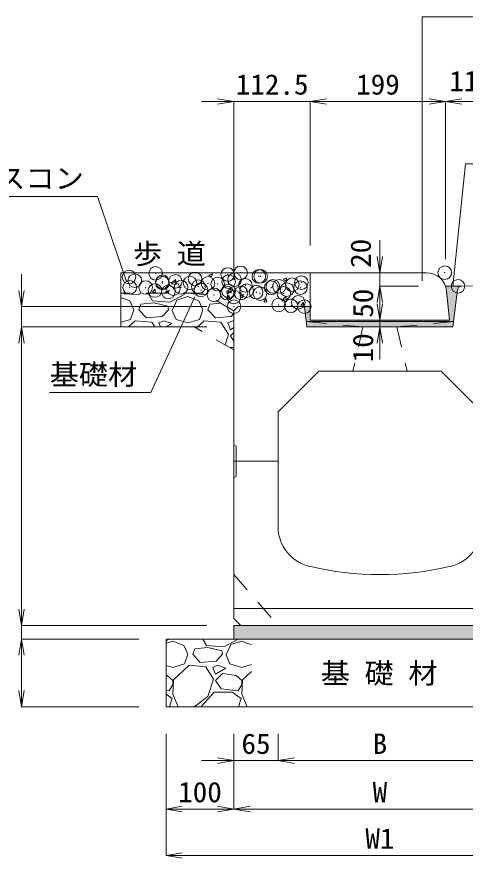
# Model space of a CAD drawing. Units: millimetres at full size. Extents: x 164402 to 209100, y 872507 to 885397.
# Drawn here: x 182693 to 183353, y 875664 to 876905 of the extents above; entities that cross this region are included whole.
import ezdxf
from ezdxf.enums import TextEntityAlignment as Align

# ---------------------------------------------------------------- set-up
doc = ezdxf.new("R2010")
doc.units = ezdxf.units.MM
doc.header["$LTSCALE"] = 40
doc.header["$PDMODE"] = 32
doc.header["$PDSIZE"] = 20
doc.linetypes.add('USER1', pattern=[1.35, 0.75, -0.6])
for name, color, linetype, lineweight in [('0_2', 7, 'Continuous', 13), ('ハッチング', 7, 'Continuous', 5), ('作業エリア', 11, 'Continuous', 13), ('寸法線', 7, 'Continuous', 13), ('排水孔', 7, 'USER1', 9), ('本体', 2, 'Continuous', 13), ('補助線', 8, 'Continuous', 13), ('ﾊｯﾁﾝｸﾞ', 7, 'Continuous', 5)]:
    doc.layers.add(name, color=color, linetype=linetype, lineweight=lineweight)
doc.layers.add('文字', color=7, linetype='Continuous')
doc.styles.add('ＭＳ 明朝', font='')
doc.styles.get('ＭＳ 明朝').set_extended_font_data('MS Mincho')

# ---------------------------------------------------------------- blocks, each defined once
blk = doc.blocks.new('open_arrow')
at = {"color": 0, "linetype": 'Continuous', "lineweight": -2}
blk.add_lwpolyline([(7.5, 1.25), (0, 0), (7.5, -1.25)], dxfattribs=at)
blk = doc.blocks.new('filled_arrow')
at = {"color": 0, "linetype": 'Continuous', "lineweight": -2}
blk.add_solid([(7.5, 1.25), (0, 0), (7.5, -1.25)], dxfattribs=at)

msp = doc.modelspace()

# ---------------------------------------------------------------- hatches: boundary and pattern name
at = {"layer": 'ハッチング'}
for points in [[(183117.1, 876472.03), (183120.19, 876447.29), (183335.19, 876447.29), (183342.05, 876502.13, -0.37254), (183347.88, 876507.39), (183342.69, 876507.29), (183324.33, 876507.29, -0.06009), (183325.89, 876500.27), (183330.19, 876457.29), (183125.19, 876457.29), (183125.19, 876477.29), (183116.44, 876477.29)], [(183012.69, 876007.29), (183012.69, 875987.29), (183442.69, 875987.29), (183442.69, 876007.29)]]:
    msp.add_hatch(color=8, dxfattribs=at).paths.add_polyline_path(points)

# ---------------------------------------------------------------- linework, layer by layer
at = {"layer": '0_2', "lineweight": 20}
for p, q in [((182846.09, 876527.29), (183125.19, 876527.29)), ((182912.69, 875987.29), (183542.69, 875987.29)), ((182912.69, 875987.29), (182912.69, 875887.29)), ((182912.69, 875887.29), (183542.69, 875887.29))]:
    msp.add_line(p, q, dxfattribs=at)
at = {"layer": '0_2', "linetype": 'USER1', "lineweight": 5}
for p, q in [((182967.66, 876497.29), (182846.09, 876497.29)), ((183012.69, 876471.29), (182967.66, 876497.29)), ((182954.26, 876447.29), (182846.09, 876447.29)), ((183012.69, 876413.55), (182954.26, 876447.29))]:
    msp.add_line(p, q, dxfattribs=at)
at = {"layer": '0_2'}
for p, q in [((183342.69, 876507.29), (183324.33, 876507.29)), ((183347.88, 876507.39), (183342.69, 876507.29)), ((183116.44, 876477.29), (183125.19, 876477.29))]:
    msp.add_line(p, q, dxfattribs=at)
msp.add_lwpolyline([(183012.69, 875987.29), (183442.69, 875987.29), (183442.69, 876007.29), (183012.69, 876007.29)], close=True, dxfattribs=at)
at = {"layer": '作業エリア'}
for p in [(183323.19, 876527.29), (183342.69, 876507.29), (183012.69, 876477.29), (183116.44, 876477.29)]:
    msp.add_point(p, dxfattribs=at)
at = {"layer": '寸法線'}
for p, q in [((182964.69, 876779.86), (183173.19, 876779.86)), ((183012.69, 876517.29), (183012.69, 876779.86)), ((183125.19, 876779.86), (183324.33, 876779.86)), ((183125.19, 876567.29), (183125.19, 876779.86)), ((183125.19, 876567.29), (183125.19, 876779.86)), ((183324.33, 876779.86), (183442.69, 876779.86)), ((183324.33, 876547.29), (183324.33, 876779.86)), ((183324.33, 876547.29), (183324.33, 876779.86)), ((183227.69, 876459.29), (183227.69, 876575.29)), ((182699.76, 876399.29), (182699.76, 876525.29)), ((183165.19, 876527.29), (183227.69, 876527.29)), ((183227.69, 876507.29), (183227.69, 876457.29)), ((183284.33, 876507.29), (183227.69, 876507.29)), ((183284.33, 876507.29), (183227.69, 876507.29)), ((183227.69, 876505.29), (183227.69, 876399.29)), ((182972.69, 876477.29), (182699.76, 876477.29)), ((182699.76, 876447.29), (182699.76, 876007.29)), ((182972.69, 876447.29), (182699.76, 876447.29)), ((182972.69, 876447.29), (182699.76, 876447.29)), ((183290.19, 876457.29), (183227.69, 876457.29)), ((183290.19, 876457.29), (183227.69, 876457.29)), ((183295.19, 876447.29), (183227.69, 876447.29)), ((182699.76, 876055.29), (182699.76, 875939.29)), ((182972.69, 876007.29), (182699.76, 876007.29)), ((182972.69, 876007.29), (182699.76, 876007.29)), ((182872.69, 875987.29), (182699.76, 875987.29)), ((182699.76, 875987.29), (182699.76, 875887.29)), ((182872.69, 875987.29), (182699.76, 875987.29)), ((182872.69, 875887.29), (182699.76, 875887.29)), ((182912.69, 875847.29), (182912.69, 875668.21)), ((182912.69, 875847.29), (182912.69, 875736.64)), ((183012.69, 875847.29), (183012.69, 875807.96)), ((183012.69, 875847.29), (183012.69, 875736.65)), ((183012.69, 875847.29), (183012.69, 875736.64)), ((183077.69, 875847.29), (183077.69, 875807.96)), ((183077.69, 875847.29), (183077.69, 875807.96)), ((183125.69, 875807.96), (182964.69, 875807.96)), ((183077.69, 875807.96), (183377.69, 875807.96)), ((183329.69, 875807.96), (183490.69, 875807.96)), ((183012.69, 875736.64), (182912.69, 875736.64)), ((183012.69, 875736.65), (183442.69, 875736.65)), ((182912.69, 875668.21), (183542.69, 875668.21))]:
    msp.add_line(p, q, dxfattribs=at)
at = {"layer": '寸法線', "lineweight": 9}
msp.add_lwpolyline([(183290.08, 876515.56), (183290.08, 876904.51), (183976.93, 876904.51)], dxfattribs=at)
at = {"layer": '寸法線'}
for points in [[(183335.19, 876507.29), (183353.84, 876687.89), (183545.44, 876687.89)], [(182854.47, 876514.19), (182811.68, 876639.65), (182533, 876639.65)], [(182955.21, 876491.81), (182890.33, 876350.72), (182741.07, 876350.72)]]:
    msp.add_lwpolyline(points, dxfattribs=at)
at = {"layer": '排水孔'}
for p, q in [((183202.69, 876447.29), (183119.19, 876455.29)), ((183202.69, 876447.29), (183187.69, 876382.29)), ((183252.69, 876447.29), (183336.19, 876455.29)), ((183252.69, 876447.29), (183267.69, 876382.29))]:
    msp.add_line(p, q, dxfattribs=at)
at = {"layer": '本体', "lineweight": 20}
for p, q in [((183296.04, 876527.29), (183125.19, 876527.29)), ((183125.19, 876527.29), (183125.19, 876457.29)), ((183325.89, 876500.27), (183330.19, 876457.29)), ((183330.19, 876457.29), (183125.19, 876457.29))]:
    msp.add_line(p, q, dxfattribs=at)
at = {"layer": '本体'}
for p, q in [((183396.19, 876508.36), (183347.88, 876507.39)), ((183335.19, 876447.29), (183342.05, 876502.13)), ((183018.69, 876477.29), (183012.69, 876471.29)), ((183012.69, 876471.29), (183012.69, 876017.29)), ((183018.69, 876477.29), (183116.44, 876477.29)), ((183120.19, 876447.29), (183116.44, 876477.29)), ((183120.19, 876447.29), (183335.19, 876447.29)), ((183077.69, 876322.29), (183137.69, 876382.29)), ((183137.69, 876382.29), (183317.69, 876382.29)), ((183317.69, 876382.29), (183377.69, 876322.29)), ((183077.69, 876322.29), (183077.69, 876152.81)), ((183012.69, 876017.29), (183022.69, 876007.29)), ((183022.69, 876007.29), (183432.69, 876007.29))]:
    msp.add_line(p, q, dxfattribs=at)
at = {"layer": '本体', "lineweight": 9}
for p, q in [((183119.19, 876455.29), (183336.19, 876455.29)), ((183012.69, 876273.79), (183015.89, 876271.79)), ((183015.89, 876271.79), (183015.89, 876226.79)), ((183015.89, 876226.79), (183012.69, 876224.79)), ((183012.69, 876032.29), (183442.69, 876032.29))]:
    msp.add_line(p, q, dxfattribs=at)
at = {"layer": '本体', "linetype": 'USER1', "lineweight": 9}
msp.add_line((183012.69, 876082.29), (183077.69, 876007.29), dxfattribs=at)
at = {"layer": '本体', "lineweight": 20}
msp.add_arc((183296.04, 876497.29), 30, 5.71079, 90, dxfattribs=at)
at = {"layer": '本体'}
for centre, radius, start, end in [((183348, 876501.39), 6, 91.14576, 172.87498), ((183137.69, 876152.81), 60, 180, 256.65764), ((183317.69, 876152.81), 60, 283.34236, 0), ((183227.69, 876532.29), 450, 256.65764, 283.34236)]:
    msp.add_arc(centre, radius, start, end, dxfattribs=at)
at = {"layer": '補助線'}
for p, q in [((182846.09, 876527.29), (182846.09, 876447.29)), ((183077.69, 876249.29), (183012.69, 876249.29))]:
    msp.add_line(p, q, dxfattribs=at)
at = {"layer": 'ﾊｯﾁﾝｸﾞ'}
for p, q in [((182846.1, 876522.58), (182846.09, 876522.67)), ((182846.09, 876522.61), (182846.1, 876522.61)), ((182870.08, 876527.29), (182870.24, 876527.18)), ((182870.24, 876527.18), (182870.27, 876527.29)), ((182975.96, 876523.65), (182981.3, 876525.7)), ((182975.96, 876523.63), (182979.75, 876521.08)), ((182979.75, 876521.08), (182981.29, 876525.68)), ((182920.65, 876511.05), (182927.43, 876510)), ((182920.66, 876511.02), (182926.6, 876517.21)), ((182927.42, 876509.97), (182926.58, 876517.21)), ((183085.47, 876517.55), (183090.81, 876519.59)), ((183085.47, 876517.53), (183089.26, 876514.97)), ((183089.26, 876514.98), (183090.8, 876519.58)), ((182850.71, 876497.29), (182851.2, 876496.13)), ((182851.2, 876496.13), (182872.53, 876495.12)), ((182872.53, 876495.12), (182875.34, 876497.29)), ((182892.85, 876485.97), (182886.25, 876497.29)), ((182892.62, 876498.76), (182896.29, 876503.14)), ((182892.62, 876498.76), (182897.17, 876498.36)), ((182897.1, 876498.34), (182896.22, 876503.12)), ((182911.93, 876499.06), (182914.56, 876497.29)), ((182911.94, 876499.07), (182917.27, 876501.12)), ((182915.98, 876497.29), (182917.27, 876501.11)), ((182940.21, 876497.29), (182939.59, 876495.12)), ((182950.05, 876497.29), (182950.95, 876498.35)), ((182951.06, 876497.29), (182950.87, 876498.34)), ((182952.31, 876497.29), (182952.8, 876496.13)), ((182952.8, 876496.13), (182971.17, 876495.26)), ((183001.97, 876498.44), (183008.75, 876497.39)), ((183001.99, 876498.41), (183007.92, 876504.6)), ((183008.75, 876497.36), (183007.91, 876504.59)), ((182846.09, 876490.94), (182859.32, 876485.97)), ((182859.32, 876485.97), (182865.42, 876472.77)), ((182894.88, 876482.93), (182875.58, 876480.89)), ((182918.25, 876483.94), (182892.85, 876485.97)), ((182915.2, 876477.85), (182894.88, 876482.93)), ((182939.59, 876495.12), (182918.25, 876483.94)), ((182922.32, 876472.77), (182928.41, 876486.99)), ((182928.41, 876486.99), (182944.67, 876492.07)), ((182944.67, 876492.07), (182960.92, 876485.97)), ((182960.92, 876485.97), (182967.02, 876472.77)), ((183001.93, 876489.19), (183005.6, 876493.57)), ((183001.93, 876489.19), (183006.48, 876488.79)), ((183006.41, 876488.78), (183005.53, 876493.56)), ((183021.44, 876492.95), (183025.23, 876490.4)), ((183021.45, 876492.97), (183026.78, 876495.02)), ((183025.23, 876490.4), (183026.78, 876495)), ((183056.58, 876484.41), (183060.26, 876488.79)), ((183056.58, 876484.41), (183061.14, 876484.01)), ((183061.06, 876484), (183060.18, 876488.78)), ((183083.3, 876485.82), (183090.08, 876484.77)), ((183083.31, 876485.8), (183089.25, 876491.98)), ((183090.07, 876484.74), (183089.23, 876491.98)), ((183111.24, 876479.63), (183114.91, 876484.01)), ((183115.72, 876479.22), (183114.84, 876483.99)), ((182860.34, 876458.54), (182865.42, 876472.77)), ((182872.53, 876472.77), (182875.58, 876480.89)), ((182883.71, 876460.57), (182872.53, 876472.77)), ((182916.22, 876472.77), (182907.08, 876462.61)), ((182916.22, 876472.77), (182915.2, 876477.85)), ((182921.3, 876472.77), (182927.4, 876458.54)), ((182961.94, 876458.54), (182967.02, 876472.77)), ((182974.13, 876472.77), (182977.18, 876480.89)), ((182985.31, 876460.57), (182974.13, 876472.77)), ((182993.14, 876482.57), (182977.18, 876480.89)), ((183111.24, 876479.63), (183115.79, 876479.23)), ((182846.09, 876454.35), (182860.34, 876458.54)), ((182907.08, 876462.61), (182883.71, 876460.57)), ((182927.4, 876458.54), (182944.67, 876453.46)), ((182944.67, 876453.46), (182961.94, 876458.54)), ((183008.68, 876462.61), (182985.31, 876460.57)), ((183012.69, 876467.07), (183008.68, 876462.61)), ((182867.45, 876456.51), (182857.35, 876447.29)), ((182891.84, 876454.48), (182867.45, 876456.51)), ((182896.23, 876447.29), (182891.84, 876454.48)), ((182909.11, 876456.51), (182902, 876453.46)), ((182902, 876453.46), (182904.47, 876447.29)), ((182921.3, 876452.45), (182909.11, 876456.51)), ((182912.7, 876447.29), (182921.3, 876452.45)), ((182969.05, 876456.51), (182957.13, 876445.63)), ((182993.44, 876454.48), (182969.05, 876456.51)), ((183004.61, 876436.19), (182993.44, 876454.48)), ((183010.71, 876456.51), (183003.6, 876453.46)), ((183003.6, 876453.46), (183007.66, 876443.3)), ((183007.66, 876443.3), (183012.69, 876446.32)), ((183012.69, 876455.85), (183010.71, 876456.51)), ((182999.76, 876421.02), (183004.61, 876436.19)), ((183012.69, 876439.19), (183007.66, 876434.16)), ((183007.66, 876434.16), (183012.69, 876426.61)), ((183006.92, 876416.89), (183012.69, 876416.89)), ((182917.49, 875987.12), (182912.69, 875984.6)), ((182917.54, 875987.29), (182917.49, 875987.12)), ((182948.51, 875987.29), (182952.04, 875987.12)), ((182952.04, 875987.12), (182952.25, 875987.29)), ((182972.36, 875977.97), (182966.92, 875987.29)), ((183019.09, 875987.12), (182997.76, 875975.94)), ((183019.14, 875987.29), (183019.09, 875987.12)), ((182912.69, 875980.98), (182922.57, 875984.07)), ((182922.57, 875984.07), (182938.83, 875977.97)), ((182938.83, 875977.97), (182944.92, 875964.77)), ((182974.39, 875974.93), (182955.08, 875972.89)), ((182997.76, 875975.94), (182972.36, 875977.97)), ((182994.71, 875969.85), (182974.39, 875974.93)), ((183001.82, 875964.77), (183007.92, 875978.99)), ((183007.92, 875978.99), (183024.17, 875984.07)), ((183024.17, 875984.07), (183038.69, 875978.62)), ((182939.84, 875950.54), (182944.92, 875964.77)), ((182952.04, 875964.77), (182955.08, 875972.89)), ((182963.21, 875952.57), (182952.04, 875964.77)), ((182995.72, 875964.77), (182986.58, 875954.61)), ((182995.72, 875964.77), (182994.71, 875969.85)), ((183000.8, 875964.77), (183006.9, 875950.54)), ((182922.57, 875945.46), (182939.84, 875950.54)), ((182986.58, 875954.61), (182963.21, 875952.57)), ((183006.9, 875950.54), (183024.17, 875945.46)), ((183024.17, 875945.46), (183038.69, 875949.73)), ((182912.69, 875948.37), (182922.57, 875945.46)), ((182946.96, 875948.51), (182923.59, 875927.17)), ((182971.34, 875946.48), (182946.96, 875948.51)), ((182982.52, 875928.19), (182971.34, 875946.48)), ((182988.61, 875948.51), (182981.5, 875945.46)), ((182981.5, 875945.46), (182985.56, 875935.3)), ((182985.56, 875935.3), (183000.8, 875944.45)), ((183000.8, 875944.45), (182988.61, 875948.51)), ((183038.69, 875939.5), (183025.19, 875927.17)), ((182914.44, 875933.27), (182912.69, 875933.53)), ((182922.57, 875926.16), (182914.44, 875933.27)), ((182923.59, 875927.17), (182922.57, 875905.84)), ((182922.57, 875920.06), (182922.57, 875926.16)), ((182974.39, 875902.79), (182982.52, 875928.19)), ((182995.72, 875936.32), (182985.56, 875926.16)), ((182985.56, 875926.16), (182993.69, 875913.97)), ((183016.04, 875933.27), (182995.72, 875936.32)), ((183024.17, 875926.16), (183016.04, 875933.27)), ((183025.19, 875927.17), (183024.17, 875905.84)), ((183024.17, 875920.06), (183024.17, 875926.16)), ((182917.49, 875910.92), (182922.57, 875920.06)), ((182993.69, 875913.97), (183019.09, 875910.92)), ((183019.09, 875910.92), (183024.17, 875920.06)), ((182912.69, 875911.49), (182917.49, 875910.92)), ((182912.69, 875905.88), (182921.56, 875899.74)), ((182922.57, 875905.84), (182930.38, 875887.29)), ((182954.32, 875887.29), (182974.39, 875902.79)), ((182965.24, 875888.57), (182983.53, 875908.89)), ((182983.53, 875908.89), (183009.95, 875908.89)), ((183009.95, 875908.89), (183023.16, 875899.74)), ((183024.17, 875905.84), (183031.98, 875887.29)), ((182921.56, 875899.74), (182918, 875887.29)), ((182965.99, 875887.29), (182965.24, 875888.57)), ((183023.16, 875899.74), (183019.6, 875887.29))]:
    msp.add_line(p, q, dxfattribs=at)
for p in [(182897.37, 876526.36), (183003.5, 876524.65), (183022.57, 876527.16), (182858.24, 876521), (182866.68, 876515.65), (182907.36, 876513.93), (182907.44, 876512), (182926.51, 876514.51), (182948.03, 876512.22), (182955.37, 876518.31), (182974.51, 876511.59), (182988.71, 876510.5), (183004.89, 876514.19), (183013.63, 876516.95), (183049.33, 876521.82), (183052.12, 876521.83), (183112.03, 876512.71), (182859.31, 876505.67), (182882.75, 876505.42), (182896.44, 876501), (182916.01, 876498.93), (182923.42, 876503.7), (182934.93, 876505.88), (182960.45, 876506.56), (182964.1, 876501.98), (183004.78, 876500.26), (183029.39, 876508.78), (183031.39, 876500.9), (183045.46, 876498.54), (183067.59, 876505.09), (183070.07, 876507.06), (183079.51, 876507.24), (183090.77, 876502.18), (183098.59, 876509.75), (183110.74, 876505.34), (182983.45, 876494.59), (183002.53, 876497.1), (183012.7, 876491.59), (183023.15, 876497.46), (183051.19, 876496.47), (183086.13, 876496.82), (183078.54, 876479.7), (183096.69, 876478.42), (183107.4, 876483.5)]:
    msp.add_point(p, dxfattribs=at)

# ---------------------------------------------------------------- block references
at = {"layer": '寸法線'}
for p, xscale, yscale, rotation in [((183012.69, 876779.86), 3.2, 3.2, 180), ((183324.33, 876779.86), 3.2, 3.2, 180), ((183227.69, 876527.29), 3.2, 3.2, 90), ((182854.47, 876514.19), 0.16, 0.16, 108.8), ((183335.19, 876507.29), 0.16, 0.16, 84.1), ((182699.76, 876477.29), 3.2, 3.2, 90), ((183227.69, 876507.29), 3.2, 3.2, 270), ((183227.69, 876507.29), 3.2, 3.2, 270), ((182955.21, 876491.81), 0.16, 0.16, 245.3), ((183227.69, 876457.29), 3.2, 3.2, 90), ((183227.69, 876457.29), 3.2, 3.2, 90), ((182699.76, 876447.29), 3.2, 3.2, 270), ((182699.76, 876447.29), 3.2, 3.2, 270), ((183227.69, 876447.29), 3.2, 3.2, 270), ((182699.76, 876007.29), 3.2, 3.2, 90), ((182699.76, 876007.29), 3.2, 3.2, 90), ((182699.76, 875987.29), 3.2, 3.2, 270), ((182699.76, 875987.29), 3.2, 3.2, 270), ((182699.76, 875887.29), 3.2, 3.2, 90), ((183012.69, 875807.96), 3.2, 3.2, 180), ((183012.69, 875736.64), 3.2, 3.2, 180)]:
    msp.add_blockref('open_arrow', p, dxfattribs=dict(at, xscale=xscale, yscale=yscale, rotation=rotation))
at = {"layer": '寸法線', "xscale": 3.2, "yscale": 3.2}
for p in [(183125.19, 876779.86), (183125.19, 876779.86), (183324.33, 876779.86), (183077.69, 875807.96), (183077.69, 875807.96), (182912.69, 875736.64), (183012.69, 875736.65), (182912.69, 875668.21)]:
    msp.add_blockref('open_arrow', p, dxfattribs=at)
at = {"layer": '寸法線', "lineweight": 9, "xscale": 0.133, "yscale": 0.133, "rotation": 90}
msp.add_blockref('filled_arrow', (183290.08, 876515.56), dxfattribs=at)

# ---------------------------------------------------------------- texts
at = {"layer": '0_2', "style": 'ＭＳ 明朝', "width": 1.05}
msp.add_text('歩 道', height=30.02, dxfattribs=at).set_placement((182863.98, 876531.29), align=Align.BOTTOM_LEFT)
at = {"layer": '寸法線', "style": 'ＭＳ 明朝', "width": 1.05}
for s, p in [('112.5', (183068.94, 876804.86)), ('199', (183224.76, 876804.86)), ('118.5', (183383.51, 876809.86)), ('65', (183045.19, 875832.96)), ('B', (183227.69, 875832.96)), ('100', (182962.69, 875761.64)), ('W', (183227.69, 875761.65)), ('W1', (183227.69, 875693.21))]:
    msp.add_text(s, height=30.02, dxfattribs=at).set_placement(p, align=Align.MIDDLE_CENTER)
for s, p in [('普通アスコン', (182791.68, 876681.48)), ('基礎材', (182870.33, 876392.21))]:
    msp.add_text(s, height=30.02, dxfattribs=at).set_placement(p, align=Align.TOP_RIGHT)
for s, p in [('20', (183199.33, 876555.83)), ('50', (183202.69, 876482.29)), ('10', (183202.69, 876416.61))]:
    msp.add_text(s, height=30.02, rotation=90, dxfattribs=at).set_placement(p, align=Align.MIDDLE_CENTER)
at = {"layer": '文字', "style": 'ＭＳ 明朝', "width": 1.05}
msp.add_text('基 礎 材', height=30.02, dxfattribs=at).set_placement((183140.58, 875912.82), align=Align.BOTTOM_LEFT)

doc.saveas('drawing.dxf')
